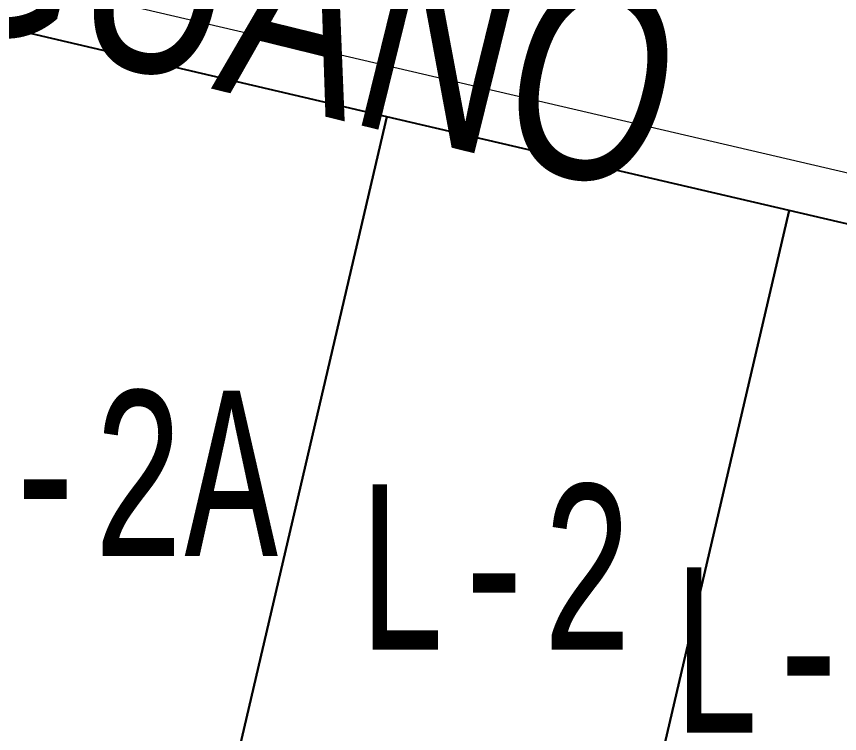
# Model space of a CAD drawing. Header units: millimetres. Extents: x 474016 to 477875, y 2288607 to 2292200.
# Drawn here: x 474178.76 to 474203.67, y 2289166.17 to 2289187.88 of the extents above; entities that cross this region are included whole.
import ezdxf
from ezdxf.enums import TextEntityAlignment as Align

# ---------------------------------------------------------------- set-up
doc = ezdxf.new("R2010")
doc.units = ezdxf.units.MM
doc.header["$LTSCALE"] = 50
for name, color, linetype, lineweight in [('BANQUETA', 251, 'Continuous', 5), ('LOTES', 6, 'Continuous', 15), ('vialidad', 5, 'Continuous', 13)]:
    doc.layers.add(name, color=color, linetype=linetype, lineweight=lineweight)
doc.layers.add('CVL_LOTIF', color=1, linetype='Continuous')
doc.layers.add('MZ Y LT', color=7, linetype='Continuous', lineweight=13, true_color=0x0d2bf2)
doc.styles.add('MONOTXT4', font='MONOTXT4.shx', dxfattribs={"width": 0.55})
doc.styles.get("Standard").update_dxf_attribs({"font": 'arial.ttf'})

msp = doc.modelspace()

# ---------------------------------------------------------------- linework, layer by layer
at = {"layer": 'BANQUETA'}
msp.add_lwpolyline([(474093.063, 2289154.547), (474214.801, 2289126.176, 0.414214), (474217.203, 2289127.67), (474228.324, 2289175.392, 0.414214), (474226.83, 2289177.793), (474105.093, 2289206.164)], format="xyb", dxfattribs=at)
at = {"layer": 'CVL_LOTIF'}
for points in [[(474189.969, 2289184.844), (474177.795, 2289187.681), (474172.121, 2289163.333), (474184.295, 2289160.496)], [(474202.142, 2289182.007), (474189.969, 2289184.844), (474184.295, 2289160.496), (474196.468, 2289157.659)], [(474226.49, 2289176.332), (474202.142, 2289182.007), (474196.468, 2289157.659), (474208.642, 2289154.822), (474220.816, 2289151.985)]]:
    msp.add_lwpolyline(points, close=True, dxfattribs=at)
at = {"layer": 'LOTES'}
for p, q in [((474184.295, 2289160.496), (474189.969, 2289184.844)), ((474196.468, 2289157.659), (474202.142, 2289182.007))]:
    msp.add_line(p, q, dxfattribs=at)

# ---------------------------------------------------------------- texts
at = {"layer": 'MZ Y LT', "lineweight": 13, "style": 'MONOTXT4', "width": 0.65}
for s, p in [('L-2A', (474181.045, 2289174.088)), ('L-2', (474193.219, 2289171.251)), ('L-1A', (474204.135, 2289168.699))]:
    msp.add_text(s, height=5, dxfattribs=at).set_placement(p, align=Align.MIDDLE)
at = {"layer": 'vialidad', "color": 5, "width": 0.75}
msp.add_text('PALMA DE GUANO', height=6, rotation=346.1813, dxfattribs=at).set_placement((474171.107, 2289192.12), align=Align.MIDDLE)

doc.saveas('drawing.dxf')
